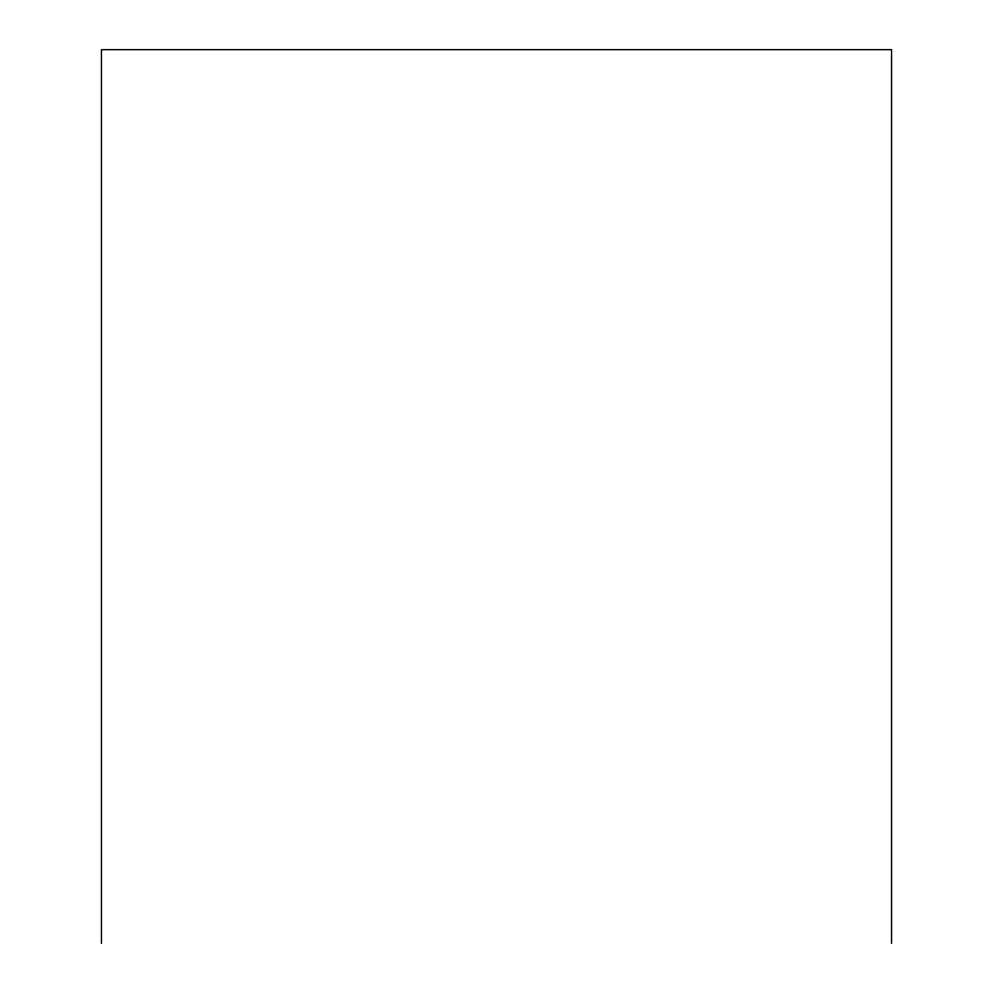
<?xml version="1.0" encoding="UTF-8"?>
<svg xmlns="http://www.w3.org/2000/svg" width="993" height="993" viewBox="0 0 993 993"><rect width="100%" height="100%" fill="white"/><g stroke="black" fill="none" stroke-linecap="round" stroke-linejoin="round"><path stroke-width="1.49" d="M891.553 943.35L891.553 49.65L101.447 49.65L101.447 943.35"/></g></svg>
